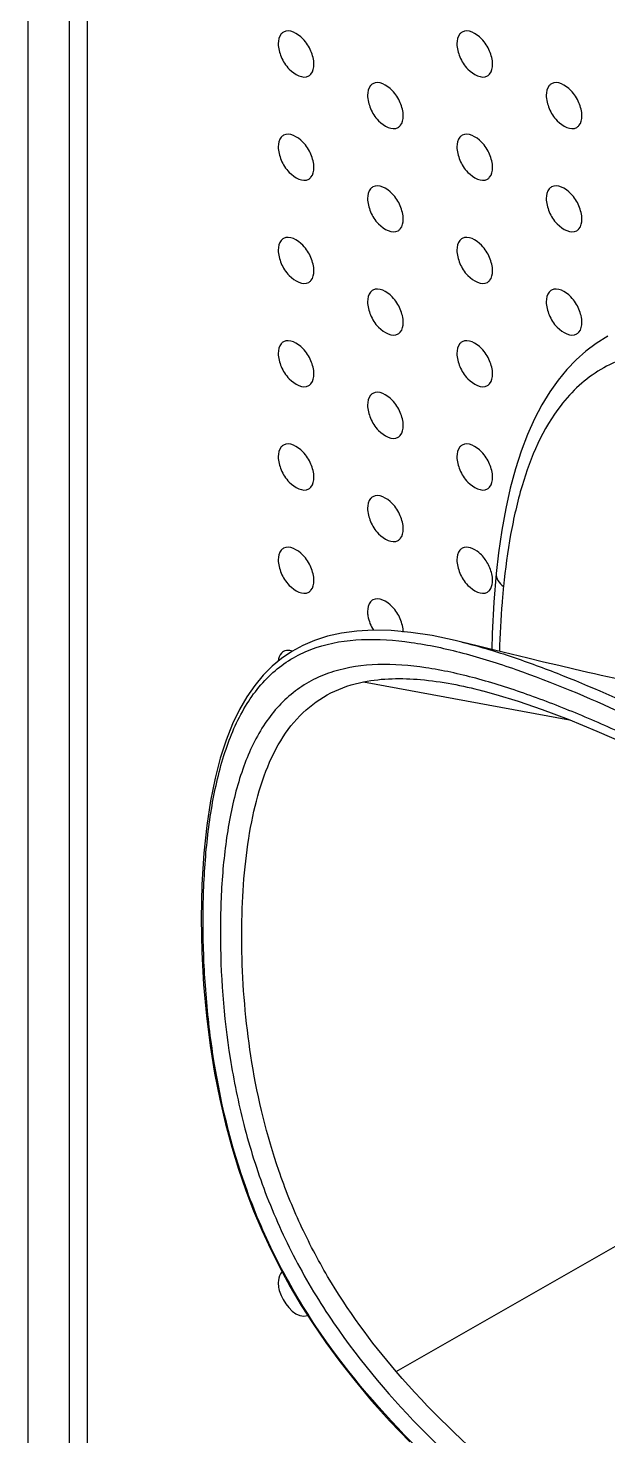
# Model space of a CAD drawing. Header units: millimetres. Extents: x 0 to 1189, y 0 to 841.
# Drawn here: x 290.1 to 313, y 363.6 to 419.3 of the extents above; entities that cross this region are included whole.
import ezdxf

# ---------------------------------------------------------------- set-up
doc = ezdxf.new("R2010")
doc.units = ezdxf.units.MM
doc.header["$LTSCALE"] = 65.395
doc.layers.get('0').update_dxf_attribs({"linetype": 'CONTINUOUS'})
doc.layers.add('AXIS', color=7, linetype='CONTINUOUS')

msp = doc.modelspace()

# ---------------------------------------------------------------- linework, layer by layer
at = {"color": 7, "linetype": 'Continuous'}
for p, q in [((290.051, 293.816), (290.051, 571.426)), ((291.684, 292.873), (291.684, 570.483)), ((292.391, 569.259), (292.391, 294.098)), ((312.999, 407.123), (312.539, 406.831)), ((312.999, 407.123), (312.988, 407.117)), ((307.82, 394.881), (307.222, 395.029)), ((308.508, 394.711), (307.82, 394.881)), ((309.177, 394.548), (308.508, 394.711)), ((309.825, 394.391), (309.177, 394.548)), ((310.453, 394.24), (309.825, 394.391)), ((311.059, 394.097), (310.453, 394.24)), ((311.645, 393.96), (311.059, 394.097)), ((312.203, 393.831), (311.645, 393.96)), ((308.041, 393.101), (308.048, 393.099))]:
    msp.add_line(p, q, dxfattribs=at)
at = {"color": 9, "linetype": 'Continuous'}
for p, q in [((303.332, 393.456), (311.48, 391.952)), ((304.618, 366.191), (326.554, 378.697))]:
    msp.add_line(p, q, dxfattribs=at)
at = {"color": 7, "linetype": 'Continuous'}
for points in [[(312.539, 406.831), (312.133, 406.525), (311.749, 406.184), (311.381, 405.803), (311.032, 405.382)], [(311.032, 405.382), (310.703, 404.921), (310.391, 404.412)], [(310.391, 404.412), (310.097, 403.852), (309.823, 403.243), (309.572, 402.584), (309.343, 401.874), (309.138, 401.114), (308.958, 400.309), (308.803, 399.459), (308.673, 398.564), (308.579, 397.739)], [(308.579, 397.739), (308.485, 396.609), (308.423, 395.365), (308.411, 394.735)], [(307.222, 395.03), (306.951, 395.095), (306.042, 395.285), (305.201, 395.413), (304.423, 395.484), (303.714, 395.499), (303.057, 395.464), (302.452, 395.382), (301.9, 395.259), (301.388, 395.093), (300.919, 394.892), (300.491, 394.658), (300.087, 394.384), (299.709, 394.07), (299.357, 393.719), (299.022, 393.318), (298.707, 392.865), (298.414, 392.361), (298.139, 391.79), (297.885, 391.15), (297.656, 390.442), (297.45, 389.645), (297.27, 388.755), (297.122, 387.773), (297.008, 386.686), (296.931, 385.446), (296.904, 384.097), (296.928, 382.767), (296.998, 381.495), (297.11, 380.252), (297.258, 379.071), (297.435, 377.977), (297.636, 376.955), (297.862, 375.98), (298.111, 375.056), (298.378, 374.185), (298.667, 373.346), (298.976, 372.541), (299.301, 371.771), (299.652, 371.013), (300.029, 370.267), (300.429, 369.536), (300.863, 368.802), (301.332, 368.067), (301.834, 367.333), (302.387, 366.581), (302.992, 365.812), (303.647, 365.032), (304.369, 364.226), (305.154, 363.402)], [(313.981, 393.439), (313.492, 393.544), (313.234, 393.6), (312.987, 393.655), (312.734, 393.711), (312.471, 393.77), (312.203, 393.831)], [(308.048, 393.099), (308.566, 392.958), (309.449, 392.688), (310.398, 392.363), (311.422, 391.976), (312.562, 391.509), (313.809, 390.961), (315.172, 390.325), (316.716, 389.564), (318.463, 388.659), (320.391, 387.614), (322.394, 386.48)]]:
    msp.add_lwpolyline(points, dxfattribs=at)
at = {"color": 9, "linetype": 'Continuous'}
msp.add_arc((316.288, 400.389), 6.522, 141.1701, 142.0255, dxfattribs=at)
for points, knots in [([(314.865, 406.561), (314.506, 406.503), (313.804, 406.337), (312.817, 405.903), (311.934, 405.283), (311.435, 404.761), (311.208, 404.479)], [0, 0, 0, 0, 0.25306, 0.500294, 0.747206, 1, 1, 1, 1]), ([(311.147, 404.402), (310.418, 403.468), (309.675, 401.721), (309.115, 399.256), (308.936, 397.917), (308.867, 397.23)], [0, 0, 0, 0, 0.46799, 0.727373, 1, 1, 1, 1]), ([(308.579, 397.739), (308.569, 397.643), (308.629, 397.433), (308.78, 397.291), (308.867, 397.23)], [0, 0, 0, 0, 0.475161, 1, 1, 1, 1]), ([(308.867, 397.23), (308.846, 397.02), (308.768, 396.166), (308.724, 395.309), (308.707, 394.663)], [0, 0, 0, 0, 0.246077, 1, 1, 1, 1]), ([(322.187, 351.116), (320.738, 351.952), (317.835, 353.699), (313.522, 356.528), (309.226, 359.702), (305.024, 363.402), (301.88, 367.115), (299.857, 370.55), (298.308, 374.131), (297.425, 377.818), (297.039, 381.405), (296.948, 383.94), (297.032, 386.366), (297.304, 388.655), (297.808, 390.757), (298.612, 392.595), (299.635, 393.816), (300.633, 394.483), (301.736, 394.96), (303.297, 395.201), (305.26, 395.058), (307.299, 394.618), (310.124, 393.726), (313.685, 392.224), (317.949, 390.093), (320.777, 388.525), (322.195, 387.706)], [0, 0, 0, 0, 0.063856, 0.129237, 0.196758, 0.267516, 0.342543, 0.381155, 0.419274, 0.491064, 0.524657, 0.556885, 0.587785, 0.617187, 0.644723, 0.669992, 0.69312, 0.704298, 0.715508, 0.738739, 0.763691, 0.790275, 0.818159, 0.876637, 0.937515, 1, 1, 1, 1]), ([(307.223, 395.029), (307.854, 394.872), (309.122, 394.495), (311.669, 393.563), (314.864, 392.14), (318.686, 390.193), (321.218, 388.783), (322.487, 388.051)], [0, 0, 0, 0, 0.115924, 0.235638, 0.483338, 0.73884, 1, 1, 1, 1]), ([(322.195, 386.916), (320.826, 387.707), (318.094, 389.223), (314.63, 390.961), (311.863, 392.181), (309.822, 392.975), (307.807, 393.617), (305.835, 394.053), (303.935, 394.206), (302.419, 393.997), (301.339, 393.566), (300.358, 392.957), (299.331, 391.825), (298.51, 390.085), (297.995, 388.077), (297.715, 385.876), (297.602, 382.682), (297.856, 379.329), (298.555, 375.895), (299.399, 373.219), (300.584, 370.584), (302.575, 367.289), (305.624, 363.725), (309.685, 360.168), (313.834, 357.116), (317.996, 354.39), (320.798, 352.707), (322.196, 351.9)], [0, 0, 0, 0, 0.062487, 0.123395, 0.153042, 0.181947, 0.209873, 0.236518, 0.261551, 0.284888, 0.29613, 0.307303, 0.330269, 0.355281, 0.382602, 0.411892, 0.442777, 0.508767, 0.544103, 0.58109, 0.619348, 0.657981, 0.732872, 0.803487, 0.870897, 0.9362, 1, 1, 1, 1]), ([(303.332, 393.456), (304.07, 393.604), (305.68, 393.621), (307.236, 393.309), (308.041, 393.101)], [0, 0, 0, 0, 0.475232, 1, 1, 1, 1]), ([(304.618, 366.191), (303.612, 367.362), (302.231, 369.245), (300.797, 371.979), (299.677, 374.774), (298.821, 378.303), (298.499, 381.802), (298.504, 384.466), (298.634, 386.342), (298.905, 388.103), (299.342, 389.712), (299.982, 391.121), (300.867, 392.27), (302.008, 393.081), (302.884, 393.366), (303.332, 393.456)], [0, 0, 0, 0, 0.150565, 0.226103, 0.300573, 0.443769, 0.578321, 0.642208, 0.703443, 0.761498, 0.815686, 0.865561, 0.911514, 0.95542, 1, 1, 1, 1]), ([(322.473, 352.722), (320.925, 353.616), (317.826, 355.486), (313.236, 358.54), (308.707, 362.003), (305.904, 364.693), (304.618, 366.191)], [0, 0, 0, 0, 0.238825, 0.483501, 0.736185, 1, 1, 1, 1])]:
    msp.add_open_spline(points, degree=3, knots=knots, dxfattribs=at)
at = {"layer": 'AXIS', "color": 7, "linetype": 'Continuous'}
for points, knots in [([(300.157, 419.149), (300.124, 419.129), (299.99, 419.016), (299.951, 418.825), (299.951, 418.691)], [0, 0, 0, 0, 0.220867, 1, 1, 1, 1]), ([(301.365, 417.875), (301.365, 418.053), (301.259, 418.428), (300.946, 418.955), (300.392, 419.285), (300.157, 419.149)], [0, 0, 0, 0, 0.277753, 0.577543, 1, 1, 1, 1]), ([(307.228, 419.149), (307.195, 419.13), (307.061, 419.016), (307.022, 418.825), (307.022, 418.691)], [0, 0, 0, 0, 0.220867, 1, 1, 1, 1]), ([(308.436, 417.875), (308.436, 418.054), (308.33, 418.428), (308.017, 418.955), (307.463, 419.285), (307.228, 419.149)], [0, 0, 0, 0, 0.277753, 0.577543, 1, 1, 1, 1]), ([(299.951, 418.691), (299.951, 418.512), (300.057, 418.138), (300.37, 417.611), (300.924, 417.281), (301.159, 417.417)], [0, 0, 0, 0, 0.277753, 0.577543, 1, 1, 1, 1]), ([(307.022, 418.691), (307.022, 418.512), (307.128, 418.138), (307.441, 417.611), (307.995, 417.281), (308.23, 417.417)], [0, 0, 0, 0, 0.277753, 0.577543, 1, 1, 1, 1]), ([(301.159, 417.417), (301.192, 417.436), (301.326, 417.55), (301.365, 417.741), (301.365, 417.875)], [0, 0, 0, 0, 0.220867, 1, 1, 1, 1]), ([(308.23, 417.417), (308.263, 417.436), (308.397, 417.55), (308.436, 417.741), (308.436, 417.875)], [0, 0, 0, 0, 0.220867, 1, 1, 1, 1]), ([(303.693, 417.107), (303.66, 417.088), (303.525, 416.975), (303.486, 416.784), (303.486, 416.65)], [0, 0, 0, 0, 0.220867, 1, 1, 1, 1]), ([(304.901, 415.833), (304.901, 416.012), (304.794, 416.387), (304.482, 416.913), (303.928, 417.244), (303.693, 417.107)], [0, 0, 0, 0, 0.277753, 0.577543, 1, 1, 1, 1]), ([(310.764, 417.107), (310.731, 417.088), (310.596, 416.975), (310.557, 416.784), (310.557, 416.65)], [0, 0, 0, 0, 0.220867, 1, 1, 1, 1]), ([(311.972, 415.834), (311.972, 416.012), (311.865, 416.387), (311.553, 416.913), (310.999, 417.244), (310.764, 417.107)], [0, 0, 0, 0, 0.277753, 0.577543, 1, 1, 1, 1]), ([(303.486, 416.65), (303.486, 416.471), (303.593, 416.096), (303.905, 415.57), (304.459, 415.239), (304.694, 415.376)], [0, 0, 0, 0, 0.277753, 0.577543, 1, 1, 1, 1]), ([(310.557, 416.65), (310.557, 416.471), (310.664, 416.096), (310.976, 415.57), (311.53, 415.24), (311.765, 415.376)], [0, 0, 0, 0, 0.277753, 0.577543, 1, 1, 1, 1]), ([(304.694, 415.376), (304.727, 415.395), (304.862, 415.509), (304.901, 415.699), (304.901, 415.833)], [0, 0, 0, 0, 0.220867, 1, 1, 1, 1]), ([(311.765, 415.376), (311.798, 415.395), (311.933, 415.509), (311.972, 415.699), (311.972, 415.834)], [0, 0, 0, 0, 0.220867, 1, 1, 1, 1]), ([(300.157, 415.066), (300.124, 415.047), (299.99, 414.933), (299.951, 414.743), (299.951, 414.609)], [0, 0, 0, 0, 0.220867, 1, 1, 1, 1]), ([(301.365, 413.792), (301.365, 413.971), (301.259, 414.346), (300.946, 414.872), (300.392, 415.203), (300.157, 415.066)], [0, 0, 0, 0, 0.277753, 0.577543, 1, 1, 1, 1]), ([(307.228, 415.066), (307.195, 415.047), (307.061, 414.934), (307.022, 414.743), (307.022, 414.609)], [0, 0, 0, 0, 0.220867, 1, 1, 1, 1]), ([(308.436, 413.792), (308.436, 413.971), (308.33, 414.346), (308.017, 414.872), (307.463, 415.203), (307.228, 415.066)], [0, 0, 0, 0, 0.277753, 0.577543, 1, 1, 1, 1]), ([(299.951, 414.609), (299.951, 414.43), (300.057, 414.055), (300.37, 413.529), (300.924, 413.198), (301.159, 413.335)], [0, 0, 0, 0, 0.277753, 0.577543, 1, 1, 1, 1]), ([(307.022, 414.609), (307.022, 414.43), (307.128, 414.055), (307.441, 413.529), (307.995, 413.198), (308.23, 413.335)], [0, 0, 0, 0, 0.277753, 0.577543, 1, 1, 1, 1]), ([(301.159, 413.335), (301.192, 413.354), (301.326, 413.467), (301.365, 413.658), (301.365, 413.792)], [0, 0, 0, 0, 0.220867, 1, 1, 1, 1]), ([(308.23, 413.335), (308.263, 413.354), (308.397, 413.467), (308.436, 413.658), (308.436, 413.792)], [0, 0, 0, 0, 0.220867, 1, 1, 1, 1]), ([(303.693, 413.025), (303.66, 413.006), (303.525, 412.892), (303.486, 412.702), (303.486, 412.567)], [0, 0, 0, 0, 0.220867, 1, 1, 1, 1]), ([(304.901, 411.751), (304.901, 411.93), (304.794, 412.305), (304.482, 412.831), (303.928, 413.161), (303.693, 413.025)], [0, 0, 0, 0, 0.277753, 0.577543, 1, 1, 1, 1]), ([(310.764, 413.025), (310.731, 413.006), (310.596, 412.892), (310.557, 412.702), (310.557, 412.568)], [0, 0, 0, 0, 0.220867, 1, 1, 1, 1]), ([(311.972, 411.751), (311.972, 411.93), (311.865, 412.305), (311.553, 412.831), (310.999, 413.162), (310.764, 413.025)], [0, 0, 0, 0, 0.277753, 0.577543, 1, 1, 1, 1]), ([(303.486, 412.567), (303.486, 412.389), (303.593, 412.014), (303.905, 411.488), (304.459, 411.157), (304.694, 411.294)], [0, 0, 0, 0, 0.277753, 0.577543, 1, 1, 1, 1]), ([(310.557, 412.568), (310.557, 412.389), (310.664, 412.014), (310.976, 411.488), (311.53, 411.157), (311.765, 411.294)], [0, 0, 0, 0, 0.277753, 0.577543, 1, 1, 1, 1]), ([(304.694, 411.294), (304.727, 411.313), (304.862, 411.426), (304.901, 411.617), (304.901, 411.751)], [0, 0, 0, 0, 0.220867, 1, 1, 1, 1]), ([(311.765, 411.294), (311.798, 411.313), (311.933, 411.426), (311.972, 411.617), (311.972, 411.751)], [0, 0, 0, 0, 0.220867, 1, 1, 1, 1]), ([(300.157, 410.984), (300.124, 410.964), (299.99, 410.851), (299.951, 410.66), (299.951, 410.526)], [0, 0, 0, 0, 0.220867, 1, 1, 1, 1]), ([(301.365, 409.71), (301.365, 409.888), (301.259, 410.263), (300.946, 410.79), (300.392, 411.12), (300.157, 410.984)], [0, 0, 0, 0, 0.277753, 0.577543, 1, 1, 1, 1]), ([(307.228, 410.984), (307.195, 410.965), (307.061, 410.851), (307.022, 410.66), (307.022, 410.526)], [0, 0, 0, 0, 0.220867, 1, 1, 1, 1]), ([(308.436, 409.71), (308.436, 409.889), (308.33, 410.263), (308.017, 410.79), (307.463, 411.12), (307.228, 410.984)], [0, 0, 0, 0, 0.277753, 0.577543, 1, 1, 1, 1]), ([(299.951, 410.526), (299.951, 410.347), (300.057, 409.973), (300.37, 409.446), (300.924, 409.116), (301.159, 409.252)], [0, 0, 0, 0, 0.277753, 0.577543, 1, 1, 1, 1]), ([(307.022, 410.526), (307.022, 410.347), (307.128, 409.973), (307.441, 409.446), (307.995, 409.116), (308.23, 409.252)], [0, 0, 0, 0, 0.277753, 0.577543, 1, 1, 1, 1]), ([(301.159, 409.252), (301.192, 409.271), (301.326, 409.385), (301.365, 409.576), (301.365, 409.71)], [0, 0, 0, 0, 0.220867, 1, 1, 1, 1]), ([(308.23, 409.252), (308.263, 409.271), (308.397, 409.385), (308.436, 409.576), (308.436, 409.71)], [0, 0, 0, 0, 0.220867, 1, 1, 1, 1]), ([(303.693, 408.942), (303.66, 408.923), (303.525, 408.81), (303.486, 408.619), (303.486, 408.485)], [0, 0, 0, 0, 0.220867, 1, 1, 1, 1]), ([(304.901, 407.668), (304.901, 407.847), (304.794, 408.222), (304.482, 408.748), (303.928, 409.079), (303.693, 408.942)], [0, 0, 0, 0, 0.277753, 0.577543, 1, 1, 1, 1]), ([(310.764, 408.942), (310.731, 408.923), (310.596, 408.81), (310.557, 408.619), (310.557, 408.485)], [0, 0, 0, 0, 0.220867, 1, 1, 1, 1]), ([(311.972, 407.669), (311.972, 407.847), (311.865, 408.222), (311.553, 408.748), (310.999, 409.079), (310.764, 408.942)], [0, 0, 0, 0, 0.277753, 0.577543, 1, 1, 1, 1]), ([(303.486, 408.485), (303.486, 408.306), (303.593, 407.931), (303.905, 407.405), (304.459, 407.074), (304.694, 407.211)], [0, 0, 0, 0, 0.277753, 0.577543, 1, 1, 1, 1]), ([(310.557, 408.485), (310.557, 408.306), (310.664, 407.931), (310.976, 407.405), (311.53, 407.075), (311.765, 407.211)], [0, 0, 0, 0, 0.277753, 0.577543, 1, 1, 1, 1]), ([(304.694, 407.211), (304.727, 407.23), (304.862, 407.344), (304.901, 407.534), (304.901, 407.668)], [0, 0, 0, 0, 0.220867, 1, 1, 1, 1]), ([(311.765, 407.211), (311.798, 407.23), (311.933, 407.344), (311.972, 407.534), (311.972, 407.669)], [0, 0, 0, 0, 0.220867, 1, 1, 1, 1]), ([(300.157, 406.901), (300.124, 406.882), (299.99, 406.768), (299.951, 406.578), (299.951, 406.444)], [0, 0, 0, 0, 0.220867, 1, 1, 1, 1]), ([(301.365, 405.627), (301.365, 405.806), (301.259, 406.181), (300.946, 406.707), (300.392, 407.038), (300.157, 406.901)], [0, 0, 0, 0, 0.277753, 0.577543, 1, 1, 1, 1]), ([(307.228, 406.901), (307.195, 406.882), (307.061, 406.769), (307.022, 406.578), (307.022, 406.444)], [0, 0, 0, 0, 0.220867, 1, 1, 1, 1]), ([(308.436, 405.627), (308.436, 405.806), (308.33, 406.181), (308.017, 406.707), (307.463, 407.038), (307.228, 406.901)], [0, 0, 0, 0, 0.277753, 0.577543, 1, 1, 1, 1]), ([(299.951, 406.444), (299.951, 406.265), (300.057, 405.89), (300.37, 405.364), (300.924, 405.033), (301.159, 405.17)], [0, 0, 0, 0, 0.277753, 0.577543, 1, 1, 1, 1]), ([(307.022, 406.444), (307.022, 406.265), (307.128, 405.89), (307.441, 405.364), (307.995, 405.033), (308.23, 405.17)], [0, 0, 0, 0, 0.277753, 0.577543, 1, 1, 1, 1]), ([(301.159, 405.17), (301.192, 405.189), (301.326, 405.302), (301.365, 405.493), (301.365, 405.627)], [0, 0, 0, 0, 0.220867, 1, 1, 1, 1]), ([(308.23, 405.17), (308.263, 405.189), (308.397, 405.302), (308.436, 405.493), (308.436, 405.627)], [0, 0, 0, 0, 0.220867, 1, 1, 1, 1]), ([(303.693, 404.86), (303.66, 404.841), (303.525, 404.727), (303.486, 404.537), (303.486, 404.402)], [0, 0, 0, 0, 0.220867, 1, 1, 1, 1]), ([(304.901, 403.586), (304.901, 403.765), (304.794, 404.14), (304.482, 404.666), (303.928, 404.996), (303.693, 404.86)], [0, 0, 0, 0, 0.277753, 0.577543, 1, 1, 1, 1]), ([(303.486, 404.402), (303.486, 404.224), (303.593, 403.849), (303.905, 403.323), (304.459, 402.992), (304.694, 403.129)], [0, 0, 0, 0, 0.277753, 0.577543, 1, 1, 1, 1]), ([(304.694, 403.129), (304.727, 403.148), (304.862, 403.261), (304.901, 403.452), (304.901, 403.586)], [0, 0, 0, 0, 0.220867, 1, 1, 1, 1]), ([(300.157, 402.819), (300.124, 402.799), (299.99, 402.686), (299.951, 402.495), (299.951, 402.361)], [0, 0, 0, 0, 0.220867, 1, 1, 1, 1]), ([(301.365, 401.545), (301.365, 401.723), (301.259, 402.098), (300.946, 402.625), (300.392, 402.955), (300.157, 402.819)], [0, 0, 0, 0, 0.277753, 0.577543, 1, 1, 1, 1]), ([(307.228, 402.819), (307.195, 402.8), (307.061, 402.686), (307.022, 402.495), (307.022, 402.361)], [0, 0, 0, 0, 0.220867, 1, 1, 1, 1]), ([(308.436, 401.545), (308.436, 401.724), (308.33, 402.098), (308.017, 402.625), (307.463, 402.955), (307.228, 402.819)], [0, 0, 0, 0, 0.277753, 0.577543, 1, 1, 1, 1]), ([(299.951, 402.361), (299.951, 402.182), (300.057, 401.808), (300.37, 401.281), (300.924, 400.951), (301.159, 401.087)], [0, 0, 0, 0, 0.277753, 0.577543, 1, 1, 1, 1]), ([(307.022, 402.361), (307.022, 402.182), (307.128, 401.808), (307.441, 401.281), (307.995, 400.951), (308.23, 401.087)], [0, 0, 0, 0, 0.277753, 0.577543, 1, 1, 1, 1]), ([(301.159, 401.087), (301.192, 401.106), (301.326, 401.22), (301.365, 401.411), (301.365, 401.545)], [0, 0, 0, 0, 0.220867, 1, 1, 1, 1]), ([(308.23, 401.087), (308.263, 401.106), (308.397, 401.22), (308.436, 401.411), (308.436, 401.545)], [0, 0, 0, 0, 0.220867, 1, 1, 1, 1]), ([(303.693, 400.777), (303.66, 400.758), (303.525, 400.645), (303.486, 400.454), (303.486, 400.32)], [0, 0, 0, 0, 0.220867, 1, 1, 1, 1]), ([(304.901, 399.503), (304.901, 399.682), (304.794, 400.057), (304.482, 400.583), (303.928, 400.914), (303.693, 400.777)], [0, 0, 0, 0, 0.277753, 0.577543, 1, 1, 1, 1]), ([(303.486, 400.32), (303.486, 400.141), (303.593, 399.766), (303.905, 399.24), (304.459, 398.909), (304.694, 399.046)], [0, 0, 0, 0, 0.277753, 0.577543, 1, 1, 1, 1]), ([(304.694, 399.046), (304.727, 399.065), (304.862, 399.179), (304.901, 399.369), (304.901, 399.503)], [0, 0, 0, 0, 0.220867, 1, 1, 1, 1]), ([(300.157, 398.736), (300.124, 398.717), (299.99, 398.603), (299.951, 398.413), (299.951, 398.279)], [0, 0, 0, 0, 0.220867, 1, 1, 1, 1]), ([(301.365, 397.462), (301.365, 397.641), (301.259, 398.016), (300.946, 398.542), (300.392, 398.873), (300.157, 398.736)], [0, 0, 0, 0, 0.277753, 0.577543, 1, 1, 1, 1]), ([(307.228, 398.736), (307.195, 398.717), (307.061, 398.604), (307.022, 398.413), (307.022, 398.279)], [0, 0, 0, 0, 0.220867, 1, 1, 1, 1]), ([(308.404, 397.725), (308.366, 397.887), (308.227, 398.199), (307.902, 398.631), (307.427, 398.852), (307.228, 398.736)], [0, 0, 0, 0, 0.296806, 0.590165, 1, 1, 1, 1]), ([(299.951, 398.279), (299.951, 398.1), (300.057, 397.725), (300.37, 397.199), (300.924, 396.868), (301.159, 397.005)], [0, 0, 0, 0, 0.277753, 0.577543, 1, 1, 1, 1]), ([(307.022, 398.279), (307.022, 398.1), (307.128, 397.725), (307.441, 397.199), (307.995, 396.868), (308.23, 397.005)], [0, 0, 0, 0, 0.277753, 0.577543, 1, 1, 1, 1]), ([(301.159, 397.005), (301.192, 397.024), (301.326, 397.137), (301.365, 397.328), (301.365, 397.462)], [0, 0, 0, 0, 0.220867, 1, 1, 1, 1]), ([(308.314, 397.074), (308.334, 397.097), (308.413, 397.211), (308.436, 397.355), (308.436, 397.462)], [0, 0, 0, 0, 0.222431, 1, 1, 1, 1]), ([(303.693, 396.695), (303.66, 396.676), (303.525, 396.562), (303.486, 396.372), (303.486, 396.237)], [0, 0, 0, 0, 0.220867, 1, 1, 1, 1]), ([(304.901, 395.421), (304.901, 395.6), (304.794, 395.975), (304.482, 396.501), (303.928, 396.831), (303.693, 396.695)], [0, 0, 0, 0, 0.277753, 0.577543, 1, 1, 1, 1]), ([(303.486, 396.237), (303.486, 396.178), (303.511, 395.918), (303.614, 395.669), (303.719, 395.498)], [0, 0, 0, 0, 0.228353, 1, 1, 1, 1]), ([(300.157, 394.654), (300.129, 394.637), (300.013, 394.544), (299.965, 394.39), (299.955, 394.278)], [0, 0, 0, 0, 0.226056, 1, 1, 1, 1]), ([(300.513, 394.671), (300.481, 394.682), (300.365, 394.712), (300.232, 394.697), (300.157, 394.654)], [0, 0, 0, 0, 0.280271, 1, 1, 1, 1]), ([(300.107, 370.123), (300.082, 370.101), (299.98, 369.984), (299.951, 369.82), (299.951, 369.701)], [0, 0, 0, 0, 0.220818, 1, 1, 1, 1]), ([(299.951, 369.701), (299.951, 369.529), (300.078, 368.961), (300.708, 368.242), (301.115, 368.406)], [0, 0, 0, 0, 0.281518, 1, 1, 1, 1])]:
    msp.add_open_spline(points, degree=3, knots=knots, dxfattribs=at)
for points in [[(308.436, 397.462), (308.436, 397.551), (308.424, 397.639), (308.404, 397.725)], [(308.23, 397.005), (308.261, 397.023), (308.29, 397.047), (308.314, 397.074)]]:
    msp.add_open_spline(points, degree=3, dxfattribs=at)

doc.saveas('drawing.dxf')
